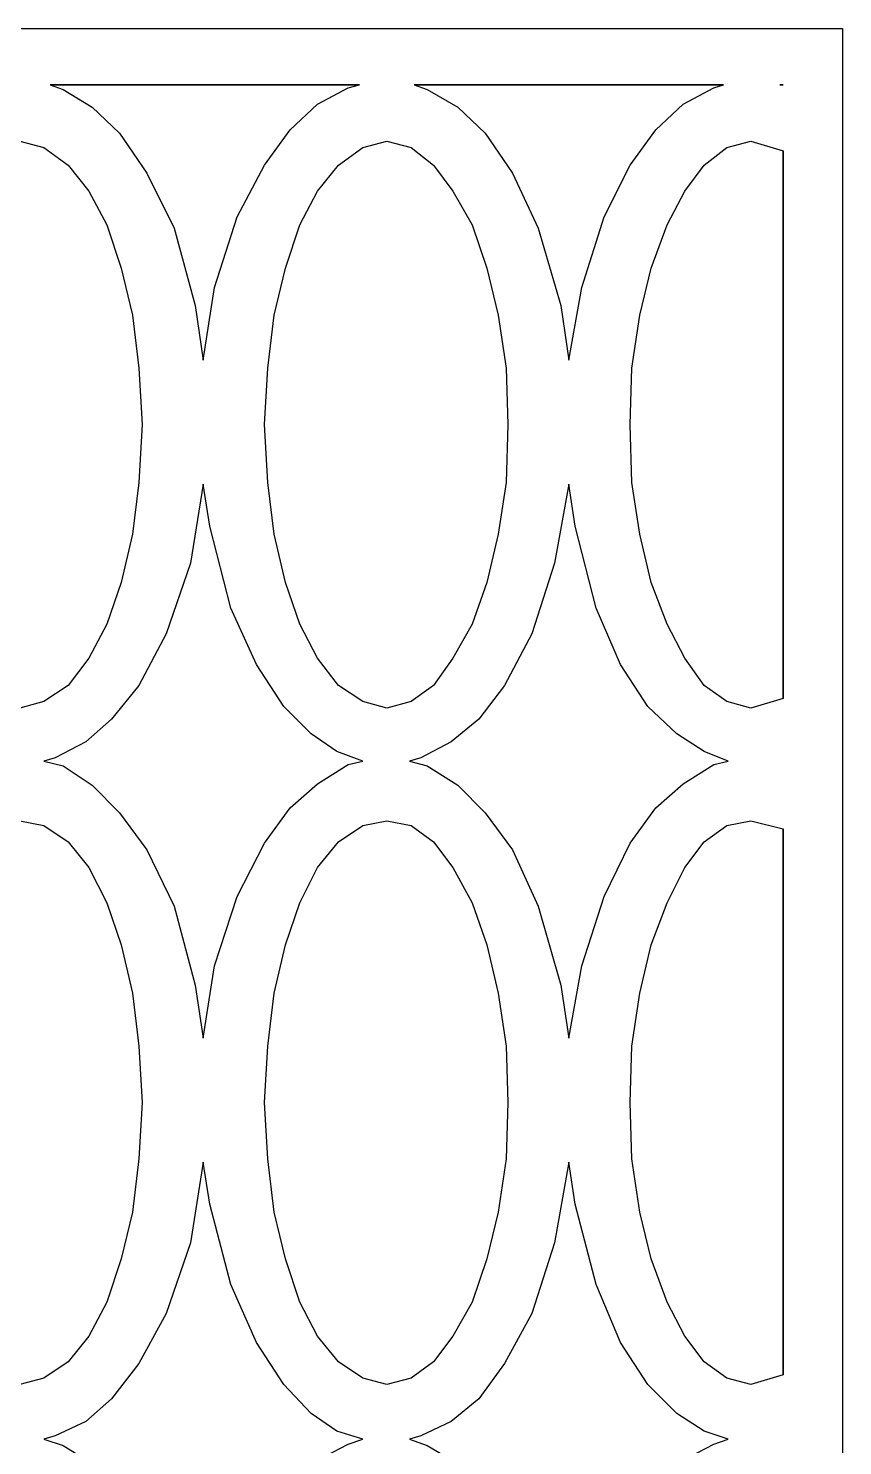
# Model space of a CAD drawing. Header units: centimetres. Extents: x 1.78 to 8.09, y 3.24 to 9.
# Drawn here: x 6.44 to 8.094, y 6.122 to 9.001 of the extents above; entities that cross this region are included whole.
import ezdxf

# ---------------------------------------------------------------- set-up
doc = ezdxf.new("R2010")
doc.units = ezdxf.units.CM
doc.header["$MEASUREMENT"] = 0
doc.layers.add('layer 1', color=7, linetype='Continuous')

msp = doc.modelspace()

# ---------------------------------------------------------------- linework, layer by layer
at = {"layer": 'layer 1', "color": 250}
for points, knots in [([(8.09439, 3.24324), (8.09439, 3.24324), (8.09439, 9.00077), (8.09439, 9.00077), (8.09439, 9.00077), (8.09439, 9.00077), (1.78401, 9.00077), (1.78401, 9.00077), (1.78401, 9.00077), (1.78401, 9.00077), (1.78401, 3.24324), (1.78401, 3.24324), (1.78401, 3.24324), (1.78401, 3.24324), (8.09439, 3.24324), (8.09439, 3.24324)], [0, 0, 0, 0, 0.2, 0.2, 0.2, 0.2, 0.4, 0.4, 0.4, 0.4, 0.6, 0.6, 0.6, 0.6, 1, 1, 1, 1]), ([(7.113, 8.88627), (7.113, 8.88627), (7.0901, 8.87973), (7.0901, 8.87973), (7.0901, 8.87973), (7.0901, 8.87973), (7.02794, 8.84702), (7.02794, 8.84702), (7.02794, 8.84702), (7.02794, 8.84702), (6.97233, 8.79468), (6.97233, 8.79468), (6.97233, 8.79468), (6.97233, 8.79468), (6.91999, 8.72271), (6.91999, 8.72271), (6.91999, 8.72271), (6.91999, 8.72271), (6.86437, 8.61803), (6.86437, 8.61803), (6.86437, 8.61803), (6.86437, 8.61803), (6.81858, 8.47409), (6.81858, 8.47409), (6.81858, 8.47409), (6.81858, 8.47409), (6.79568, 8.32688), (6.79568, 8.32688), (6.79568, 8.32688), (6.79568, 8.32688), (6.77932, 8.4381), (6.77932, 8.4381), (6.77932, 8.4381), (6.77932, 8.4381), (6.73679, 8.59513), (6.73679, 8.59513), (6.73679, 8.59513), (6.73679, 8.59513), (6.68118, 8.70635), (6.68118, 8.70635), (6.68118, 8.70635), (6.68118, 8.70635), (6.62557, 8.78813), (6.62557, 8.78813), (6.62557, 8.78813), (6.62557, 8.78813), (6.56996, 8.84048), (6.56996, 8.84048), (6.56996, 8.84048), (6.56996, 8.84048), (6.51107, 8.87646), (6.51107, 8.87646), (6.51107, 8.87646), (6.51107, 8.87646), (6.4849, 8.88627), (6.4849, 8.88627), (6.4849, 8.88627), (6.4849, 8.88627), (7.113, 8.88627), (7.113, 8.88627)], [0, 0, 0, 0, 0.0625, 0.0625, 0.0625, 0.0625, 0.125, 0.125, 0.125, 0.125, 0.1875, 0.1875, 0.1875, 0.1875, 0.25, 0.25, 0.25, 0.25, 0.3125, 0.3125, 0.3125, 0.3125, 0.375, 0.375, 0.375, 0.375, 0.4375, 0.4375, 0.4375, 0.4375, 0.5, 0.5, 0.5, 0.5, 0.5625, 0.5625, 0.5625, 0.5625, 0.625, 0.625, 0.625, 0.625, 0.6875, 0.6875, 0.6875, 0.6875, 0.75, 0.75, 0.75, 0.75, 0.8125, 0.8125, 0.8125, 0.8125, 0.875, 0.875, 0.875, 0.875, 1, 1, 1, 1]), ([(6.4849, 8.88627), (6.4849, 8.88627), (7.113, 8.88627), (7.113, 8.88627), (7.113, 8.88627), (7.113, 8.88627), (6.4849, 8.88627), (6.4849, 8.88627)], [0, 0, 0, 0, 0.3333333, 0.3333333, 0.3333333, 0.3333333, 1, 1, 1, 1]), ([(7.22422, 8.88627), (7.22422, 8.88627), (7.85231, 8.88627), (7.85231, 8.88627), (7.85231, 8.88627), (7.85231, 8.88627), (7.22422, 8.88627), (7.22422, 8.88627)], [0, 0, 0, 0, 0.3333333, 0.3333333, 0.3333333, 0.3333333, 1, 1, 1, 1]), ([(7.85231, 8.88627), (7.85231, 8.88627), (7.83269, 8.87973), (7.83269, 8.87973), (7.83269, 8.87973), (7.83269, 8.87973), (7.77053, 8.84702), (7.77053, 8.84702), (7.77053, 8.84702), (7.77053, 8.84702), (7.71492, 8.79468), (7.71492, 8.79468), (7.71492, 8.79468), (7.71492, 8.79468), (7.66258, 8.72271), (7.66258, 8.72271), (7.66258, 8.72271), (7.66258, 8.72271), (7.61024, 8.61803), (7.61024, 8.61803), (7.61024, 8.61803), (7.61024, 8.61803), (7.56444, 8.47409), (7.56444, 8.47409), (7.56444, 8.47409), (7.56444, 8.47409), (7.53827, 8.32688), (7.53827, 8.32688), (7.53827, 8.32688), (7.53827, 8.32688), (7.52191, 8.4381), (7.52191, 8.4381), (7.52191, 8.4381), (7.52191, 8.4381), (7.47611, 8.59513), (7.47611, 8.59513), (7.47611, 8.59513), (7.47611, 8.59513), (7.42377, 8.70635), (7.42377, 8.70635), (7.42377, 8.70635), (7.42377, 8.70635), (7.36816, 8.78813), (7.36816, 8.78813), (7.36816, 8.78813), (7.36816, 8.78813), (7.31255, 8.84048), (7.31255, 8.84048), (7.31255, 8.84048), (7.31255, 8.84048), (7.25039, 8.87646), (7.25039, 8.87646), (7.25039, 8.87646), (7.25039, 8.87646), (7.22422, 8.88627), (7.22422, 8.88627), (7.22422, 8.88627), (7.22422, 8.88627), (7.85231, 8.88627), (7.85231, 8.88627)], [0, 0, 0, 0, 0.0625, 0.0625, 0.0625, 0.0625, 0.125, 0.125, 0.125, 0.125, 0.1875, 0.1875, 0.1875, 0.1875, 0.25, 0.25, 0.25, 0.25, 0.3125, 0.3125, 0.3125, 0.3125, 0.375, 0.375, 0.375, 0.375, 0.4375, 0.4375, 0.4375, 0.4375, 0.5, 0.5, 0.5, 0.5, 0.5625, 0.5625, 0.5625, 0.5625, 0.625, 0.625, 0.625, 0.625, 0.6875, 0.6875, 0.6875, 0.6875, 0.75, 0.75, 0.75, 0.75, 0.8125, 0.8125, 0.8125, 0.8125, 0.875, 0.875, 0.875, 0.875, 1, 1, 1, 1]), ([(7.97335, 8.88627), (7.97335, 8.88627), (7.96681, 8.88627), (7.96681, 8.88627), (7.96681, 8.88627), (7.96681, 8.88627), (7.97335, 8.88627), (7.97335, 8.88627)], [0, 0, 0, 0, 0.3333333, 0.3333333, 0.3333333, 0.3333333, 1, 1, 1, 1]), ([(6.67137, 8.19603), (6.67137, 8.19603), (6.66482, 8.31052), (6.66482, 8.31052), (6.66482, 8.31052), (6.66482, 8.31052), (6.65174, 8.41848), (6.65174, 8.41848), (6.65174, 8.41848), (6.65174, 8.41848), (6.62884, 8.51334), (6.62884, 8.51334), (6.62884, 8.51334), (6.62884, 8.51334), (6.5994, 8.60167), (6.5994, 8.60167), (6.5994, 8.60167), (6.5994, 8.60167), (6.56341, 8.67037), (6.56341, 8.67037), (6.56341, 8.67037), (6.56341, 8.67037), (6.52089, 8.72271), (6.52089, 8.72271), (6.52089, 8.72271), (6.52089, 8.72271), (6.47182, 8.75869), (6.47182, 8.75869), (6.47182, 8.75869), (6.47182, 8.75869), (6.42275, 8.77178), (6.42275, 8.77178), (6.42275, 8.77178), (6.42275, 8.77178), (6.37695, 8.75869), (6.37695, 8.75869), (6.37695, 8.75869), (6.37695, 8.75869), (6.33115, 8.72271), (6.33115, 8.72271), (6.33115, 8.72271), (6.33115, 8.72271), (6.28862, 8.67037), (6.28862, 8.67037), (6.28862, 8.67037), (6.28862, 8.67037), (6.24937, 8.60167), (6.24937, 8.60167), (6.24937, 8.60167), (6.24937, 8.60167), (6.21992, 8.51334), (6.21992, 8.51334), (6.21992, 8.51334), (6.21992, 8.51334), (6.19702, 8.41848), (6.19702, 8.41848), (6.19702, 8.41848), (6.19702, 8.41848), (6.18067, 8.31052), (6.18067, 8.31052), (6.18067, 8.31052), (6.18067, 8.31052), (6.1774, 8.19603), (6.1774, 8.19603), (6.1774, 8.19603), (6.1774, 8.19603), (6.18067, 8.07826), (6.18067, 8.07826), (6.18067, 8.07826), (6.18067, 8.07826), (6.19702, 7.97358), (6.19702, 7.97358), (6.19702, 7.97358), (6.19702, 7.97358), (6.21992, 7.87544), (6.21992, 7.87544), (6.21992, 7.87544), (6.21992, 7.87544), (6.24937, 7.79038), (6.24937, 7.79038), (6.24937, 7.79038), (6.24937, 7.79038), (6.28862, 7.72168), (6.28862, 7.72168), (6.28862, 7.72168), (6.28862, 7.72168), (6.33115, 7.66607), (6.33115, 7.66607), (6.33115, 7.66607), (6.33115, 7.66607), (6.37695, 7.63336), (6.37695, 7.63336), (6.37695, 7.63336), (6.37695, 7.63336), (6.42275, 7.62027), (6.42275, 7.62027), (6.42275, 7.62027), (6.42275, 7.62027), (6.47182, 7.63336), (6.47182, 7.63336), (6.47182, 7.63336), (6.47182, 7.63336), (6.52089, 7.66607), (6.52089, 7.66607), (6.52089, 7.66607), (6.52089, 7.66607), (6.56341, 7.72168), (6.56341, 7.72168), (6.56341, 7.72168), (6.56341, 7.72168), (6.5994, 7.79038), (6.5994, 7.79038), (6.5994, 7.79038), (6.5994, 7.79038), (6.62884, 7.87544), (6.62884, 7.87544), (6.62884, 7.87544), (6.62884, 7.87544), (6.65174, 7.97358), (6.65174, 7.97358), (6.65174, 7.97358), (6.65174, 7.97358), (6.66482, 8.07826), (6.66482, 8.07826), (6.66482, 8.07826), (6.66482, 8.07826), (6.67137, 8.19603), (6.67137, 8.19603)], [0, 0, 0, 0, 0.030303, 0.030303, 0.030303, 0.030303, 0.0606061, 0.0606061, 0.0606061, 0.0606061, 0.0909091, 0.0909091, 0.0909091, 0.0909091, 0.1212121, 0.1212121, 0.1212121, 0.1212121, 0.1515152, 0.1515152, 0.1515152, 0.1515152, 0.1818182, 0.1818182, 0.1818182, 0.1818182, 0.2121212, 0.2121212, 0.2121212, 0.2121212, 0.2424242, 0.2424242, 0.2424242, 0.2424242, 0.2727273, 0.2727273, 0.2727273, 0.2727273, 0.3030303, 0.3030303, 0.3030303, 0.3030303, 0.3333333, 0.3333333, 0.3333333, 0.3333333, 0.3636364, 0.3636364, 0.3636364, 0.3636364, 0.3939394, 0.3939394, 0.3939394, 0.3939394, 0.4242424, 0.4242424, 0.4242424, 0.4242424, 0.4545455, 0.4545455, 0.4545455, 0.4545455, 0.4848485, 0.4848485, 0.4848485, 0.4848485, 0.5151515, 0.5151515, 0.5151515, 0.5151515, 0.5454545, 0.5454545, 0.5454545, 0.5454545, 0.5757576, 0.5757576, 0.5757576, 0.5757576, 0.6060606, 0.6060606, 0.6060606, 0.6060606, 0.6363636, 0.6363636, 0.6363636, 0.6363636, 0.6666667, 0.6666667, 0.6666667, 0.6666667, 0.6969697, 0.6969697, 0.6969697, 0.6969697, 0.7272727, 0.7272727, 0.7272727, 0.7272727, 0.7575758, 0.7575758, 0.7575758, 0.7575758, 0.7878788, 0.7878788, 0.7878788, 0.7878788, 0.8181818, 0.8181818, 0.8181818, 0.8181818, 0.8484848, 0.8484848, 0.8484848, 0.8484848, 0.8787879, 0.8787879, 0.8787879, 0.8787879, 0.9090909, 0.9090909, 0.9090909, 0.9090909, 0.9393939, 0.9393939, 0.9393939, 0.9393939, 1, 1, 1, 1]), ([(7.41396, 8.19603), (7.41396, 8.19603), (7.41069, 8.31052), (7.41069, 8.31052), (7.41069, 8.31052), (7.41069, 8.31052), (7.39433, 8.41848), (7.39433, 8.41848), (7.39433, 8.41848), (7.39433, 8.41848), (7.37143, 8.51334), (7.37143, 8.51334), (7.37143, 8.51334), (7.37143, 8.51334), (7.34199, 8.60167), (7.34199, 8.60167), (7.34199, 8.60167), (7.34199, 8.60167), (7.30273, 8.67037), (7.30273, 8.67037), (7.30273, 8.67037), (7.30273, 8.67037), (7.26348, 8.72271), (7.26348, 8.72271), (7.26348, 8.72271), (7.26348, 8.72271), (7.21768, 8.75869), (7.21768, 8.75869), (7.21768, 8.75869), (7.21768, 8.75869), (7.16861, 8.77178), (7.16861, 8.77178), (7.16861, 8.77178), (7.16861, 8.77178), (7.11954, 8.75869), (7.11954, 8.75869), (7.11954, 8.75869), (7.11954, 8.75869), (7.07047, 8.72271), (7.07047, 8.72271), (7.07047, 8.72271), (7.07047, 8.72271), (7.02794, 8.67037), (7.02794, 8.67037), (7.02794, 8.67037), (7.02794, 8.67037), (6.99196, 8.60167), (6.99196, 8.60167), (6.99196, 8.60167), (6.99196, 8.60167), (6.96251, 8.51334), (6.96251, 8.51334), (6.96251, 8.51334), (6.96251, 8.51334), (6.93961, 8.41848), (6.93961, 8.41848), (6.93961, 8.41848), (6.93961, 8.41848), (6.92653, 8.31052), (6.92653, 8.31052), (6.92653, 8.31052), (6.92653, 8.31052), (6.91999, 8.19603), (6.91999, 8.19603), (6.91999, 8.19603), (6.91999, 8.19603), (6.92653, 8.07826), (6.92653, 8.07826), (6.92653, 8.07826), (6.92653, 8.07826), (6.93961, 7.97358), (6.93961, 7.97358), (6.93961, 7.97358), (6.93961, 7.97358), (6.96251, 7.87544), (6.96251, 7.87544), (6.96251, 7.87544), (6.96251, 7.87544), (6.99196, 7.79038), (6.99196, 7.79038), (6.99196, 7.79038), (6.99196, 7.79038), (7.02794, 7.72168), (7.02794, 7.72168), (7.02794, 7.72168), (7.02794, 7.72168), (7.07047, 7.66607), (7.07047, 7.66607), (7.07047, 7.66607), (7.07047, 7.66607), (7.11954, 7.63336), (7.11954, 7.63336), (7.11954, 7.63336), (7.11954, 7.63336), (7.16861, 7.62027), (7.16861, 7.62027), (7.16861, 7.62027), (7.16861, 7.62027), (7.21768, 7.63336), (7.21768, 7.63336), (7.21768, 7.63336), (7.21768, 7.63336), (7.26348, 7.66607), (7.26348, 7.66607), (7.26348, 7.66607), (7.26348, 7.66607), (7.30273, 7.72168), (7.30273, 7.72168), (7.30273, 7.72168), (7.30273, 7.72168), (7.34199, 7.79038), (7.34199, 7.79038), (7.34199, 7.79038), (7.34199, 7.79038), (7.37143, 7.87544), (7.37143, 7.87544), (7.37143, 7.87544), (7.37143, 7.87544), (7.39433, 7.97358), (7.39433, 7.97358), (7.39433, 7.97358), (7.39433, 7.97358), (7.41069, 8.07826), (7.41069, 8.07826), (7.41069, 8.07826), (7.41069, 8.07826), (7.41396, 8.19603), (7.41396, 8.19603)], [0, 0, 0, 0, 0.030303, 0.030303, 0.030303, 0.030303, 0.0606061, 0.0606061, 0.0606061, 0.0606061, 0.0909091, 0.0909091, 0.0909091, 0.0909091, 0.1212121, 0.1212121, 0.1212121, 0.1212121, 0.1515152, 0.1515152, 0.1515152, 0.1515152, 0.1818182, 0.1818182, 0.1818182, 0.1818182, 0.2121212, 0.2121212, 0.2121212, 0.2121212, 0.2424242, 0.2424242, 0.2424242, 0.2424242, 0.2727273, 0.2727273, 0.2727273, 0.2727273, 0.3030303, 0.3030303, 0.3030303, 0.3030303, 0.3333333, 0.3333333, 0.3333333, 0.3333333, 0.3636364, 0.3636364, 0.3636364, 0.3636364, 0.3939394, 0.3939394, 0.3939394, 0.3939394, 0.4242424, 0.4242424, 0.4242424, 0.4242424, 0.4545455, 0.4545455, 0.4545455, 0.4545455, 0.4848485, 0.4848485, 0.4848485, 0.4848485, 0.5151515, 0.5151515, 0.5151515, 0.5151515, 0.5454545, 0.5454545, 0.5454545, 0.5454545, 0.5757576, 0.5757576, 0.5757576, 0.5757576, 0.6060606, 0.6060606, 0.6060606, 0.6060606, 0.6363636, 0.6363636, 0.6363636, 0.6363636, 0.6666667, 0.6666667, 0.6666667, 0.6666667, 0.6969697, 0.6969697, 0.6969697, 0.6969697, 0.7272727, 0.7272727, 0.7272727, 0.7272727, 0.7575758, 0.7575758, 0.7575758, 0.7575758, 0.7878788, 0.7878788, 0.7878788, 0.7878788, 0.8181818, 0.8181818, 0.8181818, 0.8181818, 0.8484848, 0.8484848, 0.8484848, 0.8484848, 0.8787879, 0.8787879, 0.8787879, 0.8787879, 0.9090909, 0.9090909, 0.9090909, 0.9090909, 0.9393939, 0.9393939, 0.9393939, 0.9393939, 1, 1, 1, 1]), ([(7.97335, 8.75215), (7.97335, 8.75215), (7.90793, 8.77178), (7.90793, 8.77178), (7.90793, 8.77178), (7.90793, 8.77178), (7.85886, 8.75869), (7.85886, 8.75869), (7.85886, 8.75869), (7.85886, 8.75869), (7.81306, 8.72271), (7.81306, 8.72271), (7.81306, 8.72271), (7.81306, 8.72271), (7.7738, 8.67037), (7.7738, 8.67037), (7.7738, 8.67037), (7.7738, 8.67037), (7.73782, 8.60167), (7.73782, 8.60167), (7.73782, 8.60167), (7.73782, 8.60167), (7.7051, 8.51334), (7.7051, 8.51334), (7.7051, 8.51334), (7.7051, 8.51334), (7.68221, 8.41848), (7.68221, 8.41848), (7.68221, 8.41848), (7.68221, 8.41848), (7.66585, 8.31052), (7.66585, 8.31052), (7.66585, 8.31052), (7.66585, 8.31052), (7.66258, 8.19603), (7.66258, 8.19603), (7.66258, 8.19603), (7.66258, 8.19603), (7.66585, 8.07826), (7.66585, 8.07826), (7.66585, 8.07826), (7.66585, 8.07826), (7.68221, 7.97358), (7.68221, 7.97358), (7.68221, 7.97358), (7.68221, 7.97358), (7.7051, 7.87544), (7.7051, 7.87544), (7.7051, 7.87544), (7.7051, 7.87544), (7.73782, 7.79038), (7.73782, 7.79038), (7.73782, 7.79038), (7.73782, 7.79038), (7.7738, 7.72168), (7.7738, 7.72168), (7.7738, 7.72168), (7.7738, 7.72168), (7.81306, 7.66607), (7.81306, 7.66607), (7.81306, 7.66607), (7.81306, 7.66607), (7.85886, 7.63336), (7.85886, 7.63336), (7.85886, 7.63336), (7.85886, 7.63336), (7.90793, 7.62027), (7.90793, 7.62027), (7.90793, 7.62027), (7.90793, 7.62027), (7.97335, 7.6399), (7.97335, 7.6399), (7.97335, 7.6399), (7.97335, 7.6399), (7.97335, 8.75215), (7.97335, 8.75215)], [0, 0, 0, 0, 0.05, 0.05, 0.05, 0.05, 0.1, 0.1, 0.1, 0.1, 0.15, 0.15, 0.15, 0.15, 0.2, 0.2, 0.2, 0.2, 0.25, 0.25, 0.25, 0.25, 0.3, 0.3, 0.3, 0.3, 0.35, 0.35, 0.35, 0.35, 0.4, 0.4, 0.4, 0.4, 0.45, 0.45, 0.45, 0.45, 0.5, 0.5, 0.5, 0.5, 0.55, 0.55, 0.55, 0.55, 0.6, 0.6, 0.6, 0.6, 0.65, 0.65, 0.65, 0.65, 0.7, 0.7, 0.7, 0.7, 0.75, 0.75, 0.75, 0.75, 0.8, 0.8, 0.8, 0.8, 0.85, 0.85, 0.85, 0.85, 0.9, 0.9, 0.9, 0.9, 1, 1, 1, 1]), ([(7.97335, 7.6399), (7.97335, 7.6399), (7.97335, 8.75215), (7.97335, 8.75215), (7.97335, 8.75215), (7.97335, 8.75215), (7.97335, 7.6399), (7.97335, 7.6399)], [0, 0, 0, 0, 0.3333333, 0.3333333, 0.3333333, 0.3333333, 1, 1, 1, 1]), ([(6.79568, 8.07499), (6.79568, 8.07499), (6.80876, 7.98993), (6.80876, 7.98993), (6.80876, 7.98993), (6.80876, 7.98993), (6.85129, 7.82309), (6.85129, 7.82309), (6.85129, 7.82309), (6.85129, 7.82309), (6.90363, 7.7086), (6.90363, 7.7086), (6.90363, 7.7086), (6.90363, 7.7086), (6.95924, 7.62354), (6.95924, 7.62354), (6.95924, 7.62354), (6.95924, 7.62354), (7.01486, 7.56793), (7.01486, 7.56793), (7.01486, 7.56793), (7.01486, 7.56793), (7.0672, 7.53195), (7.0672, 7.53195), (7.0672, 7.53195), (7.0672, 7.53195), (7.11954, 7.51232), (7.11954, 7.51232), (7.11954, 7.51232), (7.11954, 7.51232), (7.0901, 7.50578), (7.0901, 7.50578), (7.0901, 7.50578), (7.0901, 7.50578), (7.02794, 7.46652), (7.02794, 7.46652), (7.02794, 7.46652), (7.02794, 7.46652), (6.97233, 7.41745), (6.97233, 7.41745), (6.97233, 7.41745), (6.97233, 7.41745), (6.91999, 7.34548), (6.91999, 7.34548), (6.91999, 7.34548), (6.91999, 7.34548), (6.86437, 7.23753), (6.86437, 7.23753), (6.86437, 7.23753), (6.86437, 7.23753), (6.81858, 7.09686), (6.81858, 7.09686), (6.81858, 7.09686), (6.81858, 7.09686), (6.79568, 6.94965), (6.79568, 6.94965), (6.79568, 6.94965), (6.79568, 6.94965), (6.77932, 7.05761), (6.77932, 7.05761), (6.77932, 7.05761), (6.77932, 7.05761), (6.73679, 7.2179), (6.73679, 7.2179), (6.73679, 7.2179), (6.73679, 7.2179), (6.68118, 7.3324), (6.68118, 7.3324), (6.68118, 7.3324), (6.68118, 7.3324), (6.62557, 7.40764), (6.62557, 7.40764), (6.62557, 7.40764), (6.62557, 7.40764), (6.56996, 7.46325), (6.56996, 7.46325), (6.56996, 7.46325), (6.56996, 7.46325), (6.51107, 7.5025), (6.51107, 7.5025), (6.51107, 7.5025), (6.51107, 7.5025), (6.47182, 7.51232), (6.47182, 7.51232), (6.47182, 7.51232), (6.47182, 7.51232), (6.49472, 7.51886), (6.49472, 7.51886), (6.49472, 7.51886), (6.49472, 7.51886), (6.55687, 7.55157), (6.55687, 7.55157), (6.55687, 7.55157), (6.55687, 7.55157), (6.60921, 7.59737), (6.60921, 7.59737), (6.60921, 7.59737), (6.60921, 7.59737), (6.66482, 7.66607), (6.66482, 7.66607), (6.66482, 7.66607), (6.66482, 7.66607), (6.72044, 7.77075), (6.72044, 7.77075), (6.72044, 7.77075), (6.72044, 7.77075), (6.76951, 7.91469), (6.76951, 7.91469), (6.76951, 7.91469), (6.76951, 7.91469), (6.79568, 8.07499), (6.79568, 8.07499)], [0, 0, 0, 0, 0.0344828, 0.0344828, 0.0344828, 0.0344828, 0.0689655, 0.0689655, 0.0689655, 0.0689655, 0.1034483, 0.1034483, 0.1034483, 0.1034483, 0.137931, 0.137931, 0.137931, 0.137931, 0.1724138, 0.1724138, 0.1724138, 0.1724138, 0.2068966, 0.2068966, 0.2068966, 0.2068966, 0.2413793, 0.2413793, 0.2413793, 0.2413793, 0.2758621, 0.2758621, 0.2758621, 0.2758621, 0.3103448, 0.3103448, 0.3103448, 0.3103448, 0.3448276, 0.3448276, 0.3448276, 0.3448276, 0.3793103, 0.3793103, 0.3793103, 0.3793103, 0.4137931, 0.4137931, 0.4137931, 0.4137931, 0.4482759, 0.4482759, 0.4482759, 0.4482759, 0.4827586, 0.4827586, 0.4827586, 0.4827586, 0.5172414, 0.5172414, 0.5172414, 0.5172414, 0.5517241, 0.5517241, 0.5517241, 0.5517241, 0.5862069, 0.5862069, 0.5862069, 0.5862069, 0.6206897, 0.6206897, 0.6206897, 0.6206897, 0.6551724, 0.6551724, 0.6551724, 0.6551724, 0.6896552, 0.6896552, 0.6896552, 0.6896552, 0.7241379, 0.7241379, 0.7241379, 0.7241379, 0.7586207, 0.7586207, 0.7586207, 0.7586207, 0.7931034, 0.7931034, 0.7931034, 0.7931034, 0.8275862, 0.8275862, 0.8275862, 0.8275862, 0.862069, 0.862069, 0.862069, 0.862069, 0.8965517, 0.8965517, 0.8965517, 0.8965517, 0.9310345, 0.9310345, 0.9310345, 0.9310345, 1, 1, 1, 1]), ([(7.53827, 8.07499), (7.53827, 8.07499), (7.55135, 7.98993), (7.55135, 7.98993), (7.55135, 7.98993), (7.55135, 7.98993), (7.59388, 7.82309), (7.59388, 7.82309), (7.59388, 7.82309), (7.59388, 7.82309), (7.64295, 7.7086), (7.64295, 7.7086), (7.64295, 7.7086), (7.64295, 7.7086), (7.69856, 7.62354), (7.69856, 7.62354), (7.69856, 7.62354), (7.69856, 7.62354), (7.75745, 7.56793), (7.75745, 7.56793), (7.75745, 7.56793), (7.75745, 7.56793), (7.81306, 7.53195), (7.81306, 7.53195), (7.81306, 7.53195), (7.81306, 7.53195), (7.86213, 7.51232), (7.86213, 7.51232), (7.86213, 7.51232), (7.86213, 7.51232), (7.83269, 7.50578), (7.83269, 7.50578), (7.83269, 7.50578), (7.83269, 7.50578), (7.77053, 7.46652), (7.77053, 7.46652), (7.77053, 7.46652), (7.77053, 7.46652), (7.71492, 7.41745), (7.71492, 7.41745), (7.71492, 7.41745), (7.71492, 7.41745), (7.66258, 7.34548), (7.66258, 7.34548), (7.66258, 7.34548), (7.66258, 7.34548), (7.61024, 7.23753), (7.61024, 7.23753), (7.61024, 7.23753), (7.61024, 7.23753), (7.56444, 7.09686), (7.56444, 7.09686), (7.56444, 7.09686), (7.56444, 7.09686), (7.53827, 6.94965), (7.53827, 6.94965), (7.53827, 6.94965), (7.53827, 6.94965), (7.52191, 7.05761), (7.52191, 7.05761), (7.52191, 7.05761), (7.52191, 7.05761), (7.47611, 7.2179), (7.47611, 7.2179), (7.47611, 7.2179), (7.47611, 7.2179), (7.42377, 7.3324), (7.42377, 7.3324), (7.42377, 7.3324), (7.42377, 7.3324), (7.36816, 7.40764), (7.36816, 7.40764), (7.36816, 7.40764), (7.36816, 7.40764), (7.31255, 7.46325), (7.31255, 7.46325), (7.31255, 7.46325), (7.31255, 7.46325), (7.25039, 7.5025), (7.25039, 7.5025), (7.25039, 7.5025), (7.25039, 7.5025), (7.21441, 7.51232), (7.21441, 7.51232), (7.21441, 7.51232), (7.21441, 7.51232), (7.23731, 7.51886), (7.23731, 7.51886), (7.23731, 7.51886), (7.23731, 7.51886), (7.29946, 7.55157), (7.29946, 7.55157), (7.29946, 7.55157), (7.29946, 7.55157), (7.35507, 7.59737), (7.35507, 7.59737), (7.35507, 7.59737), (7.35507, 7.59737), (7.40741, 7.66607), (7.40741, 7.66607), (7.40741, 7.66607), (7.40741, 7.66607), (7.46303, 7.77075), (7.46303, 7.77075), (7.46303, 7.77075), (7.46303, 7.77075), (7.50883, 7.91469), (7.50883, 7.91469), (7.50883, 7.91469), (7.50883, 7.91469), (7.53827, 8.07499), (7.53827, 8.07499)], [0, 0, 0, 0, 0.0344828, 0.0344828, 0.0344828, 0.0344828, 0.0689655, 0.0689655, 0.0689655, 0.0689655, 0.1034483, 0.1034483, 0.1034483, 0.1034483, 0.137931, 0.137931, 0.137931, 0.137931, 0.1724138, 0.1724138, 0.1724138, 0.1724138, 0.2068966, 0.2068966, 0.2068966, 0.2068966, 0.2413793, 0.2413793, 0.2413793, 0.2413793, 0.2758621, 0.2758621, 0.2758621, 0.2758621, 0.3103448, 0.3103448, 0.3103448, 0.3103448, 0.3448276, 0.3448276, 0.3448276, 0.3448276, 0.3793103, 0.3793103, 0.3793103, 0.3793103, 0.4137931, 0.4137931, 0.4137931, 0.4137931, 0.4482759, 0.4482759, 0.4482759, 0.4482759, 0.4827586, 0.4827586, 0.4827586, 0.4827586, 0.5172414, 0.5172414, 0.5172414, 0.5172414, 0.5517241, 0.5517241, 0.5517241, 0.5517241, 0.5862069, 0.5862069, 0.5862069, 0.5862069, 0.6206897, 0.6206897, 0.6206897, 0.6206897, 0.6551724, 0.6551724, 0.6551724, 0.6551724, 0.6896552, 0.6896552, 0.6896552, 0.6896552, 0.7241379, 0.7241379, 0.7241379, 0.7241379, 0.7586207, 0.7586207, 0.7586207, 0.7586207, 0.7931034, 0.7931034, 0.7931034, 0.7931034, 0.8275862, 0.8275862, 0.8275862, 0.8275862, 0.862069, 0.862069, 0.862069, 0.862069, 0.8965517, 0.8965517, 0.8965517, 0.8965517, 0.9310345, 0.9310345, 0.9310345, 0.9310345, 1, 1, 1, 1]), ([(6.67137, 6.8188), (6.67137, 6.8188), (6.66482, 6.93329), (6.66482, 6.93329), (6.66482, 6.93329), (6.66482, 6.93329), (6.65174, 7.04125), (6.65174, 7.04125), (6.65174, 7.04125), (6.65174, 7.04125), (6.62884, 7.13939), (6.62884, 7.13939), (6.62884, 7.13939), (6.62884, 7.13939), (6.5994, 7.22444), (6.5994, 7.22444), (6.5994, 7.22444), (6.5994, 7.22444), (6.56341, 7.29641), (6.56341, 7.29641), (6.56341, 7.29641), (6.56341, 7.29641), (6.52089, 7.34875), (6.52089, 7.34875), (6.52089, 7.34875), (6.52089, 7.34875), (6.47182, 7.38147), (6.47182, 7.38147), (6.47182, 7.38147), (6.47182, 7.38147), (6.42275, 7.39128), (6.42275, 7.39128), (6.42275, 7.39128), (6.42275, 7.39128), (6.37695, 7.38147), (6.37695, 7.38147), (6.37695, 7.38147), (6.37695, 7.38147), (6.33115, 7.34875), (6.33115, 7.34875), (6.33115, 7.34875), (6.33115, 7.34875), (6.28862, 7.29641), (6.28862, 7.29641), (6.28862, 7.29641), (6.28862, 7.29641), (6.24937, 7.22444), (6.24937, 7.22444), (6.24937, 7.22444), (6.24937, 7.22444), (6.21992, 7.13939), (6.21992, 7.13939), (6.21992, 7.13939), (6.21992, 7.13939), (6.19702, 7.04125), (6.19702, 7.04125), (6.19702, 7.04125), (6.19702, 7.04125), (6.18067, 6.93329), (6.18067, 6.93329), (6.18067, 6.93329), (6.18067, 6.93329), (6.1774, 6.8188), (6.1774, 6.8188), (6.1774, 6.8188), (6.1774, 6.8188), (6.18067, 6.7043), (6.18067, 6.7043), (6.18067, 6.7043), (6.18067, 6.7043), (6.19702, 6.59635), (6.19702, 6.59635), (6.19702, 6.59635), (6.19702, 6.59635), (6.21992, 6.50148), (6.21992, 6.50148), (6.21992, 6.50148), (6.21992, 6.50148), (6.24937, 6.41315), (6.24937, 6.41315), (6.24937, 6.41315), (6.24937, 6.41315), (6.28862, 6.34446), (6.28862, 6.34446), (6.28862, 6.34446), (6.28862, 6.34446), (6.33115, 6.29212), (6.33115, 6.29212), (6.33115, 6.29212), (6.33115, 6.29212), (6.37695, 6.2594), (6.37695, 6.2594), (6.37695, 6.2594), (6.37695, 6.2594), (6.42275, 6.24632), (6.42275, 6.24632), (6.42275, 6.24632), (6.42275, 6.24632), (6.47182, 6.2594), (6.47182, 6.2594), (6.47182, 6.2594), (6.47182, 6.2594), (6.52089, 6.29212), (6.52089, 6.29212), (6.52089, 6.29212), (6.52089, 6.29212), (6.56341, 6.34446), (6.56341, 6.34446), (6.56341, 6.34446), (6.56341, 6.34446), (6.5994, 6.41315), (6.5994, 6.41315), (6.5994, 6.41315), (6.5994, 6.41315), (6.62884, 6.50148), (6.62884, 6.50148), (6.62884, 6.50148), (6.62884, 6.50148), (6.65174, 6.59635), (6.65174, 6.59635), (6.65174, 6.59635), (6.65174, 6.59635), (6.66482, 6.7043), (6.66482, 6.7043), (6.66482, 6.7043), (6.66482, 6.7043), (6.67137, 6.8188), (6.67137, 6.8188)], [0, 0, 0, 0, 0.030303, 0.030303, 0.030303, 0.030303, 0.0606061, 0.0606061, 0.0606061, 0.0606061, 0.0909091, 0.0909091, 0.0909091, 0.0909091, 0.1212121, 0.1212121, 0.1212121, 0.1212121, 0.1515152, 0.1515152, 0.1515152, 0.1515152, 0.1818182, 0.1818182, 0.1818182, 0.1818182, 0.2121212, 0.2121212, 0.2121212, 0.2121212, 0.2424242, 0.2424242, 0.2424242, 0.2424242, 0.2727273, 0.2727273, 0.2727273, 0.2727273, 0.3030303, 0.3030303, 0.3030303, 0.3030303, 0.3333333, 0.3333333, 0.3333333, 0.3333333, 0.3636364, 0.3636364, 0.3636364, 0.3636364, 0.3939394, 0.3939394, 0.3939394, 0.3939394, 0.4242424, 0.4242424, 0.4242424, 0.4242424, 0.4545455, 0.4545455, 0.4545455, 0.4545455, 0.4848485, 0.4848485, 0.4848485, 0.4848485, 0.5151515, 0.5151515, 0.5151515, 0.5151515, 0.5454545, 0.5454545, 0.5454545, 0.5454545, 0.5757576, 0.5757576, 0.5757576, 0.5757576, 0.6060606, 0.6060606, 0.6060606, 0.6060606, 0.6363636, 0.6363636, 0.6363636, 0.6363636, 0.6666667, 0.6666667, 0.6666667, 0.6666667, 0.6969697, 0.6969697, 0.6969697, 0.6969697, 0.7272727, 0.7272727, 0.7272727, 0.7272727, 0.7575758, 0.7575758, 0.7575758, 0.7575758, 0.7878788, 0.7878788, 0.7878788, 0.7878788, 0.8181818, 0.8181818, 0.8181818, 0.8181818, 0.8484848, 0.8484848, 0.8484848, 0.8484848, 0.8787879, 0.8787879, 0.8787879, 0.8787879, 0.9090909, 0.9090909, 0.9090909, 0.9090909, 0.9393939, 0.9393939, 0.9393939, 0.9393939, 1, 1, 1, 1]), ([(7.41396, 6.8188), (7.41396, 6.8188), (7.41069, 6.93329), (7.41069, 6.93329), (7.41069, 6.93329), (7.41069, 6.93329), (7.39433, 7.04125), (7.39433, 7.04125), (7.39433, 7.04125), (7.39433, 7.04125), (7.37143, 7.13939), (7.37143, 7.13939), (7.37143, 7.13939), (7.37143, 7.13939), (7.34199, 7.22444), (7.34199, 7.22444), (7.34199, 7.22444), (7.34199, 7.22444), (7.30273, 7.29641), (7.30273, 7.29641), (7.30273, 7.29641), (7.30273, 7.29641), (7.26348, 7.34875), (7.26348, 7.34875), (7.26348, 7.34875), (7.26348, 7.34875), (7.21768, 7.38147), (7.21768, 7.38147), (7.21768, 7.38147), (7.21768, 7.38147), (7.16861, 7.39128), (7.16861, 7.39128), (7.16861, 7.39128), (7.16861, 7.39128), (7.11954, 7.38147), (7.11954, 7.38147), (7.11954, 7.38147), (7.11954, 7.38147), (7.07047, 7.34875), (7.07047, 7.34875), (7.07047, 7.34875), (7.07047, 7.34875), (7.02794, 7.29641), (7.02794, 7.29641), (7.02794, 7.29641), (7.02794, 7.29641), (6.99196, 7.22444), (6.99196, 7.22444), (6.99196, 7.22444), (6.99196, 7.22444), (6.96251, 7.13939), (6.96251, 7.13939), (6.96251, 7.13939), (6.96251, 7.13939), (6.93961, 7.04125), (6.93961, 7.04125), (6.93961, 7.04125), (6.93961, 7.04125), (6.92653, 6.93329), (6.92653, 6.93329), (6.92653, 6.93329), (6.92653, 6.93329), (6.91999, 6.8188), (6.91999, 6.8188), (6.91999, 6.8188), (6.91999, 6.8188), (6.92653, 6.7043), (6.92653, 6.7043), (6.92653, 6.7043), (6.92653, 6.7043), (6.93961, 6.59635), (6.93961, 6.59635), (6.93961, 6.59635), (6.93961, 6.59635), (6.96251, 6.50148), (6.96251, 6.50148), (6.96251, 6.50148), (6.96251, 6.50148), (6.99196, 6.41315), (6.99196, 6.41315), (6.99196, 6.41315), (6.99196, 6.41315), (7.02794, 6.34446), (7.02794, 6.34446), (7.02794, 6.34446), (7.02794, 6.34446), (7.07047, 6.29212), (7.07047, 6.29212), (7.07047, 6.29212), (7.07047, 6.29212), (7.11954, 6.2594), (7.11954, 6.2594), (7.11954, 6.2594), (7.11954, 6.2594), (7.16861, 6.24632), (7.16861, 6.24632), (7.16861, 6.24632), (7.16861, 6.24632), (7.21768, 6.2594), (7.21768, 6.2594), (7.21768, 6.2594), (7.21768, 6.2594), (7.26348, 6.29212), (7.26348, 6.29212), (7.26348, 6.29212), (7.26348, 6.29212), (7.30273, 6.34446), (7.30273, 6.34446), (7.30273, 6.34446), (7.30273, 6.34446), (7.34199, 6.41315), (7.34199, 6.41315), (7.34199, 6.41315), (7.34199, 6.41315), (7.37143, 6.50148), (7.37143, 6.50148), (7.37143, 6.50148), (7.37143, 6.50148), (7.39433, 6.59635), (7.39433, 6.59635), (7.39433, 6.59635), (7.39433, 6.59635), (7.41069, 6.7043), (7.41069, 6.7043), (7.41069, 6.7043), (7.41069, 6.7043), (7.41396, 6.8188), (7.41396, 6.8188)], [0, 0, 0, 0, 0.030303, 0.030303, 0.030303, 0.030303, 0.0606061, 0.0606061, 0.0606061, 0.0606061, 0.0909091, 0.0909091, 0.0909091, 0.0909091, 0.1212121, 0.1212121, 0.1212121, 0.1212121, 0.1515152, 0.1515152, 0.1515152, 0.1515152, 0.1818182, 0.1818182, 0.1818182, 0.1818182, 0.2121212, 0.2121212, 0.2121212, 0.2121212, 0.2424242, 0.2424242, 0.2424242, 0.2424242, 0.2727273, 0.2727273, 0.2727273, 0.2727273, 0.3030303, 0.3030303, 0.3030303, 0.3030303, 0.3333333, 0.3333333, 0.3333333, 0.3333333, 0.3636364, 0.3636364, 0.3636364, 0.3636364, 0.3939394, 0.3939394, 0.3939394, 0.3939394, 0.4242424, 0.4242424, 0.4242424, 0.4242424, 0.4545455, 0.4545455, 0.4545455, 0.4545455, 0.4848485, 0.4848485, 0.4848485, 0.4848485, 0.5151515, 0.5151515, 0.5151515, 0.5151515, 0.5454545, 0.5454545, 0.5454545, 0.5454545, 0.5757576, 0.5757576, 0.5757576, 0.5757576, 0.6060606, 0.6060606, 0.6060606, 0.6060606, 0.6363636, 0.6363636, 0.6363636, 0.6363636, 0.6666667, 0.6666667, 0.6666667, 0.6666667, 0.6969697, 0.6969697, 0.6969697, 0.6969697, 0.7272727, 0.7272727, 0.7272727, 0.7272727, 0.7575758, 0.7575758, 0.7575758, 0.7575758, 0.7878788, 0.7878788, 0.7878788, 0.7878788, 0.8181818, 0.8181818, 0.8181818, 0.8181818, 0.8484848, 0.8484848, 0.8484848, 0.8484848, 0.8787879, 0.8787879, 0.8787879, 0.8787879, 0.9090909, 0.9090909, 0.9090909, 0.9090909, 0.9393939, 0.9393939, 0.9393939, 0.9393939, 1, 1, 1, 1]), ([(7.97335, 7.37492), (7.97335, 7.37492), (7.90793, 7.39128), (7.90793, 7.39128), (7.90793, 7.39128), (7.90793, 7.39128), (7.85886, 7.38147), (7.85886, 7.38147), (7.85886, 7.38147), (7.85886, 7.38147), (7.81306, 7.34875), (7.81306, 7.34875), (7.81306, 7.34875), (7.81306, 7.34875), (7.7738, 7.29641), (7.7738, 7.29641), (7.7738, 7.29641), (7.7738, 7.29641), (7.73782, 7.22444), (7.73782, 7.22444), (7.73782, 7.22444), (7.73782, 7.22444), (7.7051, 7.13939), (7.7051, 7.13939), (7.7051, 7.13939), (7.7051, 7.13939), (7.68221, 7.04125), (7.68221, 7.04125), (7.68221, 7.04125), (7.68221, 7.04125), (7.66585, 6.93329), (7.66585, 6.93329), (7.66585, 6.93329), (7.66585, 6.93329), (7.66258, 6.8188), (7.66258, 6.8188), (7.66258, 6.8188), (7.66258, 6.8188), (7.66585, 6.7043), (7.66585, 6.7043), (7.66585, 6.7043), (7.66585, 6.7043), (7.68221, 6.59635), (7.68221, 6.59635), (7.68221, 6.59635), (7.68221, 6.59635), (7.7051, 6.50148), (7.7051, 6.50148), (7.7051, 6.50148), (7.7051, 6.50148), (7.73782, 6.41315), (7.73782, 6.41315), (7.73782, 6.41315), (7.73782, 6.41315), (7.7738, 6.34446), (7.7738, 6.34446), (7.7738, 6.34446), (7.7738, 6.34446), (7.81306, 6.29212), (7.81306, 6.29212), (7.81306, 6.29212), (7.81306, 6.29212), (7.85886, 6.2594), (7.85886, 6.2594), (7.85886, 6.2594), (7.85886, 6.2594), (7.90793, 6.24632), (7.90793, 6.24632), (7.90793, 6.24632), (7.90793, 6.24632), (7.97335, 6.26595), (7.97335, 6.26595), (7.97335, 6.26595), (7.97335, 6.26595), (7.97335, 7.37492), (7.97335, 7.37492)], [0, 0, 0, 0, 0.05, 0.05, 0.05, 0.05, 0.1, 0.1, 0.1, 0.1, 0.15, 0.15, 0.15, 0.15, 0.2, 0.2, 0.2, 0.2, 0.25, 0.25, 0.25, 0.25, 0.3, 0.3, 0.3, 0.3, 0.35, 0.35, 0.35, 0.35, 0.4, 0.4, 0.4, 0.4, 0.45, 0.45, 0.45, 0.45, 0.5, 0.5, 0.5, 0.5, 0.55, 0.55, 0.55, 0.55, 0.6, 0.6, 0.6, 0.6, 0.65, 0.65, 0.65, 0.65, 0.7, 0.7, 0.7, 0.7, 0.75, 0.75, 0.75, 0.75, 0.8, 0.8, 0.8, 0.8, 0.85, 0.85, 0.85, 0.85, 0.9, 0.9, 0.9, 0.9, 1, 1, 1, 1]), ([(7.97335, 6.26595), (7.97335, 6.26595), (7.97335, 7.37492), (7.97335, 7.37492), (7.97335, 7.37492), (7.97335, 7.37492), (7.97335, 6.26595), (7.97335, 6.26595)], [0, 0, 0, 0, 0.3333333, 0.3333333, 0.3333333, 0.3333333, 1, 1, 1, 1]), ([(6.79568, 6.69776), (6.79568, 6.69776), (6.80876, 6.61271), (6.80876, 6.61271), (6.80876, 6.61271), (6.80876, 6.61271), (6.85129, 6.44914), (6.85129, 6.44914), (6.85129, 6.44914), (6.85129, 6.44914), (6.90363, 6.33137), (6.90363, 6.33137), (6.90363, 6.33137), (6.90363, 6.33137), (6.95924, 6.24632), (6.95924, 6.24632), (6.95924, 6.24632), (6.95924, 6.24632), (7.01486, 6.18743), (7.01486, 6.18743), (7.01486, 6.18743), (7.01486, 6.18743), (7.0672, 6.15145), (7.0672, 6.15145), (7.0672, 6.15145), (7.0672, 6.15145), (7.11954, 6.13509), (7.11954, 6.13509), (7.11954, 6.13509), (7.11954, 6.13509), (7.0901, 6.12528), (7.0901, 6.12528), (7.0901, 6.12528), (7.0901, 6.12528), (7.02794, 6.09256), (7.02794, 6.09256), (7.02794, 6.09256), (7.02794, 6.09256), (6.97233, 6.04022), (6.97233, 6.04022), (6.97233, 6.04022), (6.97233, 6.04022), (6.91999, 5.96825), (6.91999, 5.96825), (6.91999, 5.96825), (6.91999, 5.96825), (6.86437, 5.86357), (6.86437, 5.86357), (6.86437, 5.86357), (6.86437, 5.86357), (6.81858, 5.71963), (6.81858, 5.71963), (6.81858, 5.71963), (6.81858, 5.71963), (6.79568, 5.56915), (6.79568, 5.56915), (6.79568, 5.56915), (6.79568, 5.56915), (6.77932, 5.68365), (6.77932, 5.68365), (6.77932, 5.68365), (6.77932, 5.68365), (6.73679, 5.84067), (6.73679, 5.84067), (6.73679, 5.84067), (6.73679, 5.84067), (6.68118, 5.9519), (6.68118, 5.9519), (6.68118, 5.9519), (6.68118, 5.9519), (6.62557, 6.03368), (6.62557, 6.03368), (6.62557, 6.03368), (6.62557, 6.03368), (6.56996, 6.08602), (6.56996, 6.08602), (6.56996, 6.08602), (6.56996, 6.08602), (6.51107, 6.12201), (6.51107, 6.12201), (6.51107, 6.12201), (6.51107, 6.12201), (6.47182, 6.13509), (6.47182, 6.13509), (6.47182, 6.13509), (6.47182, 6.13509), (6.49472, 6.14163), (6.49472, 6.14163), (6.49472, 6.14163), (6.49472, 6.14163), (6.55687, 6.17108), (6.55687, 6.17108), (6.55687, 6.17108), (6.55687, 6.17108), (6.60921, 6.21688), (6.60921, 6.21688), (6.60921, 6.21688), (6.60921, 6.21688), (6.66482, 6.28884), (6.66482, 6.28884), (6.66482, 6.28884), (6.66482, 6.28884), (6.72044, 6.39026), (6.72044, 6.39026), (6.72044, 6.39026), (6.72044, 6.39026), (6.76951, 6.53419), (6.76951, 6.53419), (6.76951, 6.53419), (6.76951, 6.53419), (6.79568, 6.69776), (6.79568, 6.69776)], [0, 0, 0, 0, 0.0344828, 0.0344828, 0.0344828, 0.0344828, 0.0689655, 0.0689655, 0.0689655, 0.0689655, 0.1034483, 0.1034483, 0.1034483, 0.1034483, 0.137931, 0.137931, 0.137931, 0.137931, 0.1724138, 0.1724138, 0.1724138, 0.1724138, 0.2068966, 0.2068966, 0.2068966, 0.2068966, 0.2413793, 0.2413793, 0.2413793, 0.2413793, 0.2758621, 0.2758621, 0.2758621, 0.2758621, 0.3103448, 0.3103448, 0.3103448, 0.3103448, 0.3448276, 0.3448276, 0.3448276, 0.3448276, 0.3793103, 0.3793103, 0.3793103, 0.3793103, 0.4137931, 0.4137931, 0.4137931, 0.4137931, 0.4482759, 0.4482759, 0.4482759, 0.4482759, 0.4827586, 0.4827586, 0.4827586, 0.4827586, 0.5172414, 0.5172414, 0.5172414, 0.5172414, 0.5517241, 0.5517241, 0.5517241, 0.5517241, 0.5862069, 0.5862069, 0.5862069, 0.5862069, 0.6206897, 0.6206897, 0.6206897, 0.6206897, 0.6551724, 0.6551724, 0.6551724, 0.6551724, 0.6896552, 0.6896552, 0.6896552, 0.6896552, 0.7241379, 0.7241379, 0.7241379, 0.7241379, 0.7586207, 0.7586207, 0.7586207, 0.7586207, 0.7931034, 0.7931034, 0.7931034, 0.7931034, 0.8275862, 0.8275862, 0.8275862, 0.8275862, 0.862069, 0.862069, 0.862069, 0.862069, 0.8965517, 0.8965517, 0.8965517, 0.8965517, 0.9310345, 0.9310345, 0.9310345, 0.9310345, 1, 1, 1, 1]), ([(7.53827, 6.69776), (7.53827, 6.69776), (7.55135, 6.61271), (7.55135, 6.61271), (7.55135, 6.61271), (7.55135, 6.61271), (7.59388, 6.44914), (7.59388, 6.44914), (7.59388, 6.44914), (7.59388, 6.44914), (7.64295, 6.33137), (7.64295, 6.33137), (7.64295, 6.33137), (7.64295, 6.33137), (7.69856, 6.24632), (7.69856, 6.24632), (7.69856, 6.24632), (7.69856, 6.24632), (7.75745, 6.18743), (7.75745, 6.18743), (7.75745, 6.18743), (7.75745, 6.18743), (7.81306, 6.15145), (7.81306, 6.15145), (7.81306, 6.15145), (7.81306, 6.15145), (7.86213, 6.13509), (7.86213, 6.13509), (7.86213, 6.13509), (7.86213, 6.13509), (7.83269, 6.12528), (7.83269, 6.12528), (7.83269, 6.12528), (7.83269, 6.12528), (7.77053, 6.09256), (7.77053, 6.09256), (7.77053, 6.09256), (7.77053, 6.09256), (7.71492, 6.04022), (7.71492, 6.04022), (7.71492, 6.04022), (7.71492, 6.04022), (7.66258, 5.96825), (7.66258, 5.96825), (7.66258, 5.96825), (7.66258, 5.96825), (7.61024, 5.86357), (7.61024, 5.86357), (7.61024, 5.86357), (7.61024, 5.86357), (7.56444, 5.71963), (7.56444, 5.71963), (7.56444, 5.71963), (7.56444, 5.71963), (7.53827, 5.56915), (7.53827, 5.56915), (7.53827, 5.56915), (7.53827, 5.56915), (7.52191, 5.68365), (7.52191, 5.68365), (7.52191, 5.68365), (7.52191, 5.68365), (7.47611, 5.84067), (7.47611, 5.84067), (7.47611, 5.84067), (7.47611, 5.84067), (7.42377, 5.9519), (7.42377, 5.9519), (7.42377, 5.9519), (7.42377, 5.9519), (7.36816, 6.03368), (7.36816, 6.03368), (7.36816, 6.03368), (7.36816, 6.03368), (7.31255, 6.08602), (7.31255, 6.08602), (7.31255, 6.08602), (7.31255, 6.08602), (7.25039, 6.12201), (7.25039, 6.12201), (7.25039, 6.12201), (7.25039, 6.12201), (7.21441, 6.13509), (7.21441, 6.13509), (7.21441, 6.13509), (7.21441, 6.13509), (7.23731, 6.14163), (7.23731, 6.14163), (7.23731, 6.14163), (7.23731, 6.14163), (7.29946, 6.17108), (7.29946, 6.17108), (7.29946, 6.17108), (7.29946, 6.17108), (7.35507, 6.21688), (7.35507, 6.21688), (7.35507, 6.21688), (7.35507, 6.21688), (7.40741, 6.28884), (7.40741, 6.28884), (7.40741, 6.28884), (7.40741, 6.28884), (7.46303, 6.39026), (7.46303, 6.39026), (7.46303, 6.39026), (7.46303, 6.39026), (7.50883, 6.53419), (7.50883, 6.53419), (7.50883, 6.53419), (7.50883, 6.53419), (7.53827, 6.69776), (7.53827, 6.69776)], [0, 0, 0, 0, 0.0344828, 0.0344828, 0.0344828, 0.0344828, 0.0689655, 0.0689655, 0.0689655, 0.0689655, 0.1034483, 0.1034483, 0.1034483, 0.1034483, 0.137931, 0.137931, 0.137931, 0.137931, 0.1724138, 0.1724138, 0.1724138, 0.1724138, 0.2068966, 0.2068966, 0.2068966, 0.2068966, 0.2413793, 0.2413793, 0.2413793, 0.2413793, 0.2758621, 0.2758621, 0.2758621, 0.2758621, 0.3103448, 0.3103448, 0.3103448, 0.3103448, 0.3448276, 0.3448276, 0.3448276, 0.3448276, 0.3793103, 0.3793103, 0.3793103, 0.3793103, 0.4137931, 0.4137931, 0.4137931, 0.4137931, 0.4482759, 0.4482759, 0.4482759, 0.4482759, 0.4827586, 0.4827586, 0.4827586, 0.4827586, 0.5172414, 0.5172414, 0.5172414, 0.5172414, 0.5517241, 0.5517241, 0.5517241, 0.5517241, 0.5862069, 0.5862069, 0.5862069, 0.5862069, 0.6206897, 0.6206897, 0.6206897, 0.6206897, 0.6551724, 0.6551724, 0.6551724, 0.6551724, 0.6896552, 0.6896552, 0.6896552, 0.6896552, 0.7241379, 0.7241379, 0.7241379, 0.7241379, 0.7586207, 0.7586207, 0.7586207, 0.7586207, 0.7931034, 0.7931034, 0.7931034, 0.7931034, 0.8275862, 0.8275862, 0.8275862, 0.8275862, 0.862069, 0.862069, 0.862069, 0.862069, 0.8965517, 0.8965517, 0.8965517, 0.8965517, 0.9310345, 0.9310345, 0.9310345, 0.9310345, 1, 1, 1, 1])]:
    msp.add_open_spline(points, degree=3, knots=knots, dxfattribs=at)

doc.saveas('drawing.dxf')
